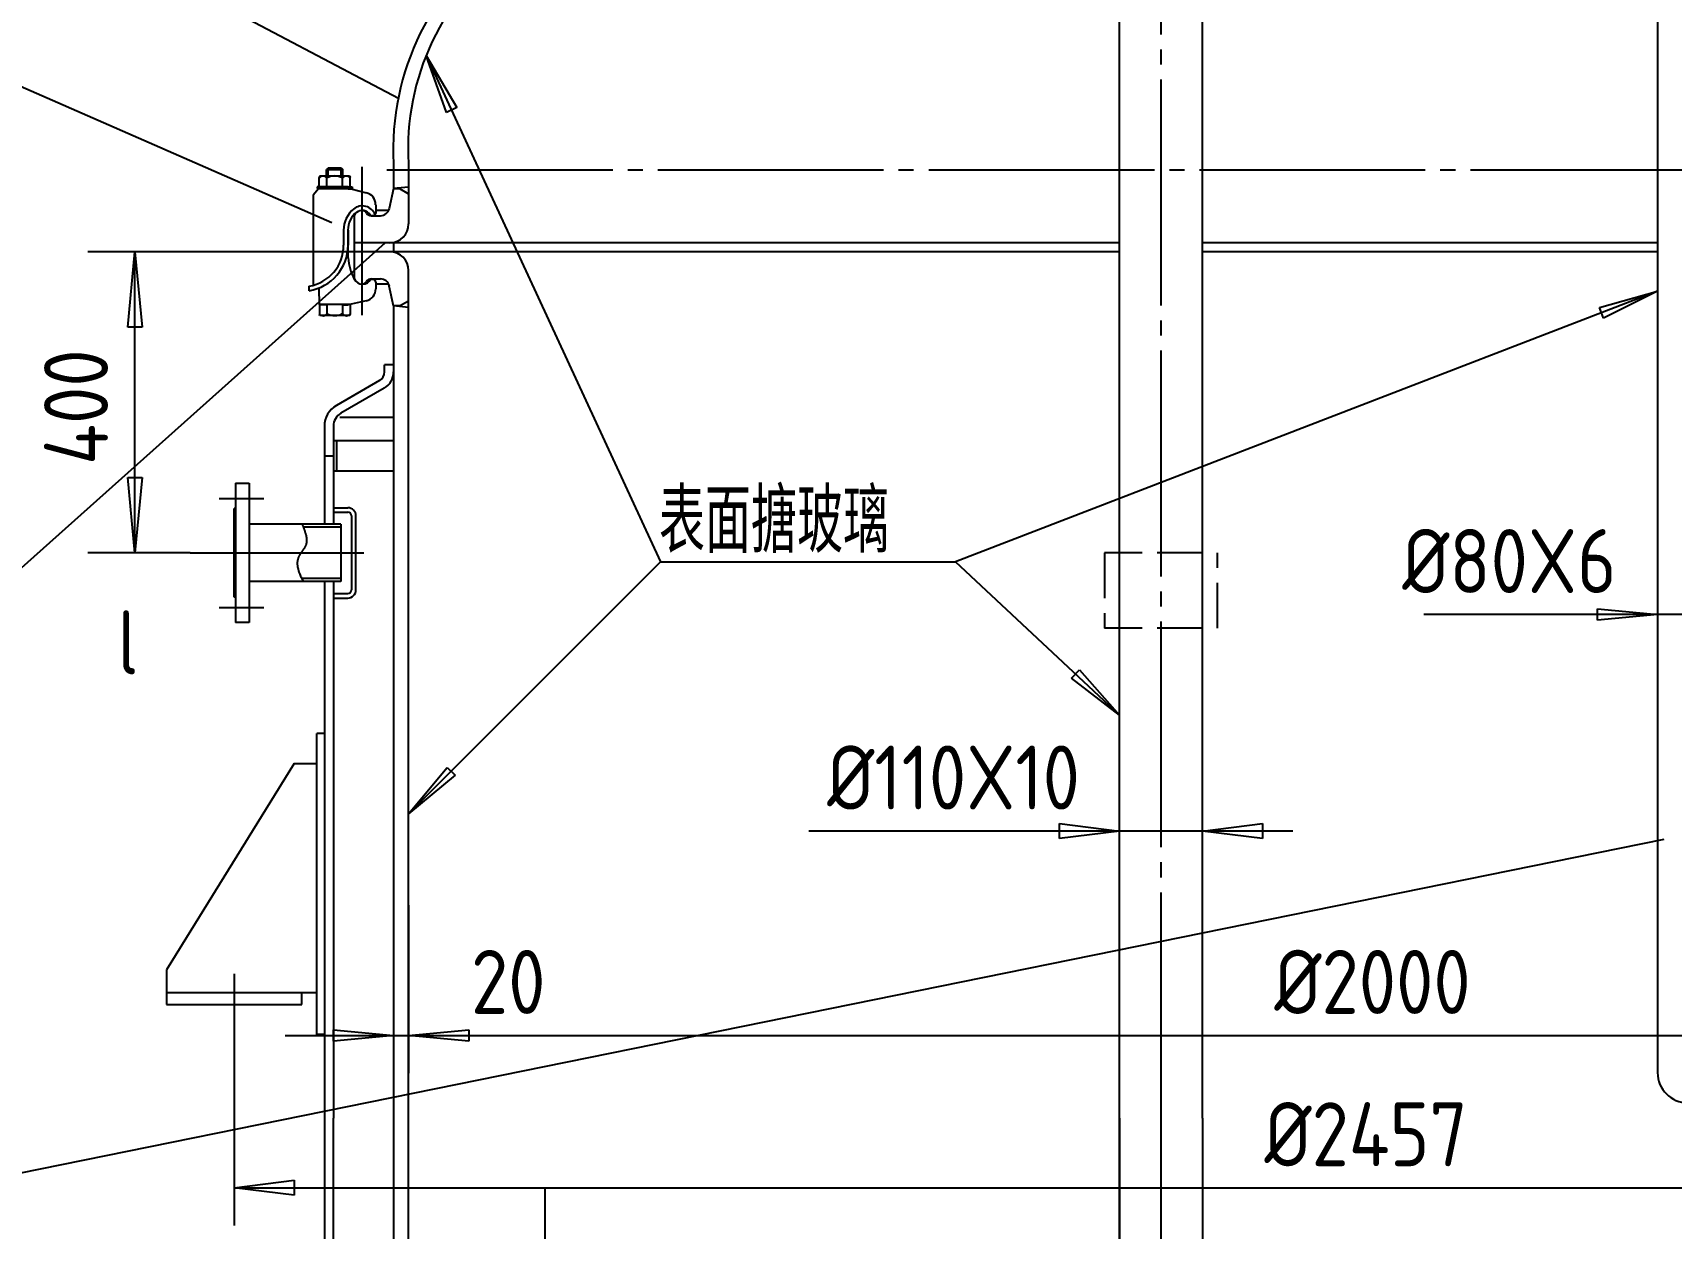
# Model space of a CAD drawing. Extents: x 1363 to 67199, y -3932 to -3338.
# Drawn here: x 1418.8 to 1527.7, y -3564.3 to -3484.9 of the extents above; entities that cross this region are included whole.
import ezdxf

# ---------------------------------------------------------------- set-up
doc = ezdxf.new("R2010")
doc.units = 0
doc.linetypes.add('DASHDOT', pattern=[18, 15, -1, 1, -1])
doc.linetypes.add('DASHED', pattern=[4, 3, -1])
doc.layers.get('0').update_dxf_attribs({"linetype": 'DASHDOT'})
for name, color, linetype in [('1', 7, 'CONTINUOUS'), ('11', 3, 'CONTINUOUS'), ('12', 7, 'CONTINUOUS'), ('14', 3, 'CONTINUOUS'), ('16', 134, 'CONTINUOUS'), ('2', 4, 'CONTINUOUS'), ('3', 7, 'CONTINUOUS'), ('4', 2, 'DASHED'), ('5', 3, 'DASHDOT'), ('8', 3, 'CONTINUOUS')]:
    doc.layers.add(name, color=color, linetype=linetype)
doc.styles.get("Standard").update_dxf_attribs({"font": 'gbenor.shx', "bigfont": 'gbcbig.shx'})

# ---------------------------------------------------------------- blocks, each defined once
blk = doc.blocks.new('Cadt3')
at = {"layer": '2'}
for p, q in [((1436.67, -3517.52), (1436.67, -3517.54, 1)), ((1436.67, -3517.54), (1436.68, -3517.55)), ((1436.68, -3517.55), (1436.69, -3517.57)), ((1436.69, -3517.57), (1436.7, -3517.6)), ((1436.7, -3517.6), (1436.71, -3517.62)), ((1436.71, -3517.62), (1436.72, -3517.65)), ((1436.72, -3517.65), (1436.73, -3517.67)), ((1436.73, -3517.67), (1436.74, -3517.7)), ((1436.74, -3517.7), (1436.75, -3517.73)), ((1436.75, -3517.73), (1436.76, -3517.76)), ((1436.76, -3517.76), (1436.78, -3517.79)), ((1436.78, -3517.79), (1436.79, -3517.82)), ((1436.79, -3517.82), (1436.8, -3517.85)), ((1436.8, -3517.85), (1436.81, -3517.88)), ((1436.81, -3517.88), (1436.82, -3517.91)), ((1436.82, -3517.91), (1436.83, -3517.94)), ((1436.83, -3517.94), (1436.84, -3517.97)), ((1436.84, -3517.97), (1436.85, -3518.01)), ((1436.85, -3518.01), (1436.86, -3518.04)), ((1436.86, -3518.04), (1436.87, -3518.07)), ((1436.87, -3518.07), (1436.88, -3518.1)), ((1436.76, -3519.18), (1436.75, -3519.2)), ((1436.78, -3519.16), (1436.76, -3519.18)), ((1436.79, -3519.14), (1436.78, -3519.16)), ((1436.81, -3519.12), (1436.79, -3519.14)), ((1436.82, -3519.1), (1436.81, -3519.12)), ((1436.83, -3519.07), (1436.82, -3519.1)), ((1436.84, -3519.05), (1436.83, -3519.07)), ((1436.86, -3519.03), (1436.84, -3519.05)), ((1436.87, -3519.01), (1436.86, -3519.03)), ((1436.88, -3518.98), (1436.87, -3519.01)), ((1436.88, -3518.1), (1436.89, -3518.14)), ((1436.89, -3518.96), (1436.88, -3518.98)), ((1436.89, -3518.14), (1436.9, -3518.17)), ((1436.9, -3518.94), (1436.89, -3518.96)), ((1436.9, -3518.17), (1436.91, -3518.2)), ((1436.91, -3518.91), (1436.9, -3518.94)), ((1436.91, -3518.2), (1436.92, -3518.23)), ((1436.92, -3518.89), (1436.91, -3518.91)), ((1436.92, -3518.23), (1436.93, -3518.26)), ((1436.93, -3518.86), (1436.92, -3518.89)), ((1436.93, -3518.26), (1436.93, -3518.3)), ((1436.93, -3518.3), (1436.94, -3518.33)), ((1436.94, -3518.81), (1436.93, -3518.84)), ((1436.93, -3518.84), (1436.93, -3518.86)), ((1436.94, -3518.33), (1436.94, -3518.36)), ((1436.94, -3518.36), (1436.95, -3518.39)), ((1436.95, -3518.76), (1436.94, -3518.79)), ((1436.94, -3518.79), (1436.94, -3518.81)), ((1436.95, -3518.39), (1436.95, -3518.42)), ((1436.95, -3518.42), (1436.96, -3518.45)), ((1436.96, -3518.71), (1436.95, -3518.73)), ((1436.95, -3518.73), (1436.95, -3518.76)), ((1436.96, -3518.45), (1436.96, -3518.48)), ((1436.96, -3518.48), (1436.96, -3518.51)), ((1436.96, -3518.51), (1436.96, -3518.54)), ((1436.96, -3518.54), (1436.96, -3518.57)), ((1436.96, -3518.57), (1436.96, -3518.6)), ((1436.96, -3518.6), (1436.96, -3518.63)), ((1436.96, -3518.63), (1436.96, -3518.65)), ((1436.96, -3518.65), (1436.96, -3518.68)), ((1436.96, -3518.68), (1436.96, -3518.71)), ((1436.36, -3519.99), (1436.35, -3520.02)), ((1436.35, -3520.02), (1436.35, -3520.05)), ((1436.35, -3520.05), (1436.35, -3520.08)), ((1436.35, -3520.08), (1436.35, -3520.11)), ((1436.35, -3520.11), (1436.35, -3520.14)), ((1436.35, -3520.14), (1436.35, -3520.17)), ((1436.35, -3520.17), (1436.35, -3520.21)), ((1436.35, -3520.21), (1436.36, -3520.24)), ((1436.37, -3519.93), (1436.36, -3519.96)), ((1436.36, -3519.96), (1436.36, -3519.99)), ((1436.36, -3520.24), (1436.36, -3520.27)), ((1436.36, -3520.27), (1436.36, -3520.31)), ((1436.38, -3519.87), (1436.37, -3519.9)), ((1436.37, -3519.9), (1436.37, -3519.93)), ((1436.39, -3519.82), (1436.38, -3519.84)), ((1436.38, -3519.84), (1436.38, -3519.87)), ((1436.4, -3519.79), (1436.39, -3519.82)), ((1436.41, -3519.74), (1436.4, -3519.76)), ((1436.4, -3519.76), (1436.4, -3519.79)), ((1436.42, -3519.71), (1436.41, -3519.74)), ((1436.43, -3519.69), (1436.42, -3519.71)), ((1436.44, -3519.66), (1436.43, -3519.69)), ((1436.46, -3519.64), (1436.44, -3519.66)), ((1436.47, -3519.61), (1436.46, -3519.64)), ((1436.48, -3519.59), (1436.47, -3519.61)), ((1436.49, -3519.57), (1436.48, -3519.59)), ((1436.51, -3519.54), (1436.49, -3519.57)), ((1436.52, -3519.52), (1436.51, -3519.54)), ((1436.54, -3519.5), (1436.52, -3519.52)), ((1436.55, -3519.48), (1436.54, -3519.5)), ((1436.56, -3519.46), (1436.55, -3519.48)), ((1436.58, -3519.43), (1436.56, -3519.46)), ((1436.6, -3519.41), (1436.58, -3519.43)), ((1436.61, -3519.39), (1436.6, -3519.41)), ((1436.63, -3519.37), (1436.61, -3519.39)), ((1436.64, -3519.35), (1436.63, -3519.37)), ((1436.66, -3519.33), (1436.64, -3519.35)), ((1436.67, -3519.31), (1436.66, -3519.33)), ((1436.69, -3519.29), (1436.67, -3519.31)), ((1436.7, -3519.27), (1436.69, -3519.29)), ((1436.72, -3519.25), (1436.7, -3519.27)), ((1436.73, -3519.22), (1436.72, -3519.25)), ((1436.75, -3519.2), (1436.73, -3519.22)), ((1436.36, -3520.31), (1436.37, -3520.34)), ((1436.37, -3520.34), (1436.37, -3520.38)), ((1436.37, -3520.38), (1436.38, -3520.41)), ((1436.38, -3520.41), (1436.39, -3520.44)), ((1436.39, -3520.44), (1436.4, -3520.48)), ((1436.4, -3520.48), (1436.4, -3520.51)), ((1436.4, -3520.51), (1436.41, -3520.54)), ((1436.41, -3520.54), (1436.42, -3520.57)), ((1436.42, -3520.57), (1436.43, -3520.6)), ((1436.43, -3520.6), (1436.43, -3520.64)), ((1436.43, -3520.64), (1436.44, -3520.67)), ((1436.44, -3520.67), (1436.46, -3520.7)), ((1436.46, -3520.7), (1436.47, -3520.74)), ((1436.47, -3520.74), (1436.49, -3520.79)), ((1436.49, -3520.79), (1436.51, -3520.84)), ((1436.51, -3520.84), (1436.54, -3520.9)), ((1436.54, -3520.9), (1436.57, -3520.96)), ((1436.57, -3520.96), (1436.6, -3521.03)), ((1436.6, -3521.03), (1436.63, -3521.09)), ((1436.63, -3521.09), (1436.66, -3521.16)), ((1436.66, -3521.16), (1436.69, -3521.22)), ((1436.69, -3521.22), (1436.71, -3521.27)), ((1436.71, -3521.27), (1436.74, -3521.32))]:
    blk.add_line(p, q, dxfattribs=at)
blk = doc.blocks.new('Cadt4')
at = {"layer": '8'}
for p, q in [((1440.15, -3499.42), (1422.43, -3499.42)), ((1425.09, -3504.42), (1425.56, -3499.42)), ((1425.56, -3519.42), (1425.56, -3499.42)), ((1425.56, -3499.42), (1426.03, -3504.42)), ((1426.03, -3504.42), (1425.09, -3504.42)), ((1425.56, -3519.42), (1425.09, -3514.42)), ((1425.09, -3514.42), (1426.03, -3514.42)), ((1426.03, -3514.42), (1425.56, -3519.42)), ((1429.23, -3519.42), (1422.43, -3519.42, 1))]:
    blk.add_line(p, q, dxfattribs=at)
blk = doc.blocks.new('Cadt7')
at = {"layer": '8'}
for p, q in [((1442.75, -3542.83), (1442.75, -3553.98, 1)), ((1443.75, -3542.83), (1443.75, -3553.98)), ((1543.75, -3543.55), (1543.75, -3553.98)), ((1435.55, -3551.48), (1543.75, -3551.48)), ((1438.75, -3551.86), (1438.75, -3551.11)), ((1438.75, -3551.11), (1442.75, -3551.48)), ((1442.75, -3551.48), (1438.75, -3551.86)), ((1443.75, -3551.48), (1447.75, -3551.11)), ((1447.75, -3551.86), (1443.75, -3551.48)), ((1447.75, -3551.11), (1447.75, -3551.86)), ((1539.75, -3551.86), (1539.75, -3551.11)), ((1539.75, -3551.11), (1543.75, -3551.48)), ((1543.75, -3551.48), (1539.75, -3551.86))]:
    blk.add_line(p, q, dxfattribs=at)
blk = doc.blocks.new('Cadt8')
at = {"layer": '8'}
for p, q in [((1444.92, -3486.37), (1460.48, -3520.02, 1)), ((1444.92, -3486.37), (1446.94, -3489.84)), ((1446.26, -3490.16), (1444.92, -3486.37)), ((1446.94, -3489.84), (1446.26, -3490.16)), ((1460.48, -3520.02), (1480.08, -3520.02))]:
    blk.add_line(p, q, dxfattribs=at)
blk = doc.blocks.new('Cadt9')
at = {"layer": '8'}
for p, q in [((1443.75, -3536.76), (1460.48, -3520.02, 1)), ((1443.75, -3536.76), (1446.31, -3533.67)), ((1446.84, -3534.2), (1443.75, -3536.76)), ((1446.31, -3533.67), (1446.84, -3534.2))]:
    blk.add_line(p, q, dxfattribs=at)
blk = doc.blocks.new('Cadt10')
at = {"layer": '8'}
for p, q in [((1526.75, -3502.04), (1480.08, -3520.02, 1)), ((1522.88, -3503.12), (1526.75, -3502.04)), ((1526.75, -3502.04), (1523.15, -3503.82)), ((1523.15, -3503.82), (1522.88, -3503.12))]:
    blk.add_line(p, q, dxfattribs=at)
blk = doc.blocks.new('Cadt11')
at = {"layer": '8'}
for p, q in [((1491, -3530.2), (1480.08, -3520.02, 1)), ((1487.81, -3527.74), (1488.33, -3527.19)), ((1491, -3530.2), (1487.81, -3527.74)), ((1488.33, -3527.19), (1491, -3530.2))]:
    blk.add_line(p, q, dxfattribs=at)
blk = doc.blocks.new('Cadt12')
blk.add_line((1440.65, -3503.63), (1440.65, -3493.78))
at = {"layer": '1'}
for p, q in [((1438.39, -3493.86), (1438.29, -3493.96)), ((1438.29, -3493.96), (1439.38, -3493.96)), ((1438.29, -3494.38), (1438.29, -3493.96)), ((1439.28, -3493.86), (1438.39, -3493.86)), ((1439.28, -3493.86), (1439.38, -3493.96)), ((1439.38, -3494.38), (1439.38, -3493.96)), ((1437.68, -3495.1), (1437.68, -3495.22)), ((1437.93, -3495.11), (1437.68, -3495.11)), ((1437.85, -3494.38), (1437.8, -3494.48)), ((1437.8, -3495.11), (1437.8, -3494.48)), ((1437.8, -3495.11), (1437.8, -3494.48)), ((1437.8, -3495.11), (1439.87, -3495.11)), ((1437.85, -3494.38), (1439.82, -3494.38)), ((1439.74, -3495.11), (1437.93, -3495.11)), ((1438.32, -3495.11), (1438.32, -3494.52)), ((1439.35, -3495.11), (1439.35, -3494.52)), ((1439.74, -3495.11), (1439.99, -3495.11)), ((1439.82, -3494.38), (1439.87, -3494.48)), ((1439.87, -3495.11), (1439.87, -3494.48)), ((1439.87, -3495.11), (1439.87, -3494.48)), ((1439.99, -3495.11), (1439.99, -3495.26)), ((1437.75, -3495.24), (1437.41, -3495.65)), ((1437.41, -3495.65), (1437.41, -3501.64)), ((1437.75, -3495.24), (1437.68, -3495.24)), ((1439.74, -3495.24), (1437.74, -3495.24)), ((1439.74, -3495.24), (1439.99, -3495.24)), ((1439.92, -3495.24), (1440.94, -3495.5)), ((1441.56, -3496.29), (1441.56, -3496.87)), ((1441.26, -3497.01), (1441.42, -3497.01)), ((1439.42, -3497.99), (1439.42, -3498.98)), ((1439.72, -3497.99), (1439.72, -3498.98)), ((1439.73, -3499.82), (1439.72, -3497.99)), ((1437.13, -3502.01), (1437.13, -3501.71)), ((1441.23, -3501.24), (1441.36, -3501.24)), ((1441.57, -3501.44), (1441.57, -3501.87)), ((1437.82, -3502.94), (1437.81, -3501.82)), ((1440.93, -3502.67), (1439.73, -3502.94)), ((1437.82, -3502.93), (1437.82, -3503.59)), ((1439.88, -3502.93), (1437.82, -3502.93)), ((1438.36, -3502.94), (1437.82, -3502.94)), ((1437.85, -3503.66), (1437.82, -3503.59)), ((1439.83, -3503.66), (1437.85, -3503.66)), ((1438.23, -3502.94), (1438.23, -3502.93)), ((1438.32, -3502.93), (1438.32, -3503.52)), ((1438.36, -3502.93), (1438.36, -3502.94)), ((1439.33, -3502.93), (1439.33, -3502.94, 1)), ((1439.33, -3502.94), (1439.73, -3502.94)), ((1439.36, -3502.93), (1439.36, -3503.52)), ((1439.46, -3502.94), (1439.46, -3502.93)), ((1439.83, -3503.66), (1439.88, -3503.56)), ((1439.88, -3503.56), (1439.88, -3502.93))]:
    blk.add_line(p, q, dxfattribs=at)
at = {"layer": '16'}
blk.add_line((1438, -3495.22), (1437.93, -3495.22), dxfattribs=at)
at = {"layer": '2'}
for p, q in [((1438.41, -3494.38), (1438.41, -3493.86)), ((1439.26, -3494.38), (1439.26, -3493.86))]:
    blk.add_line(p, q, dxfattribs=at)
blk = doc.blocks.new('Cadt15')
at = {"layer": '1'}
for p, q in [((1522.12, -3466.48), (1522.12, -3467.48)), ((1522.12, -3466.48), (1535.37, -3466.48)), ((1528.21, -3466.48), (1528.21, -3467.28)), ((1529.29, -3466.48), (1529.29, -3467.28)), ((1535.37, -3466.48), (1535.37, -3467.48)), ((1522.12, -3467.48), (1523.7, -3467.48)), ((1523.7, -3467.38), (1523.7, -3468.28)), ((1523.7, -3467.38), (1526.05, -3467.38)), ((1523.7, -3467.98), (1526, -3467.98)), ((1525, -3467.28), (1532.5, -3467.28)), ((1525, -3467.28), (1525, -3467.38)), ((1525.97, -3467.38), (1531.45, -3467.38)), ((1527.27, -3467.38), (1527.27, -3470.38)), ((1530.22, -3467.38), (1530.22, -3470.38)), ((1531.45, -3467.38), (1533.8, -3467.38)), ((1533.8, -3467.98), (1531.5, -3467.98)), ((1532.5, -3467.28), (1532.5, -3467.38)), ((1533.8, -3467.38), (1533.8, -3468.28)), ((1533.8, -3467.48), (1535.37, -3467.48)), ((1522.12, -3468.88), (1522.12, -3470.58)), ((1522.12, -3468.88), (1523.7, -3468.88)), ((1523.65, -3468.98), (1523.65, -3468.88)), ((1523.65, -3468.98), (1524.6, -3468.98)), ((1523.7, -3468.28), (1523.7, -3468.98)), ((1523.7, -3468.28), (1526.6, -3468.28)), ((1523.7, -3468.98), (1524.62, -3468.98)), ((1524.37, -3468.98), (1524.37, -3470.58)), ((1526.75, -3468.73), (1526.75, -3553.95)), ((1527.05, -3469.23), (1526.75, -3469.06)), ((1527.05, -3472.23), (1527.05, -3468.38)), ((1530.45, -3471.89), (1530.45, -3468.38)), ((1530.45, -3469.23), (1530.75, -3469.06)), ((1530.75, -3468.73), (1530.75, -3553.95)), ((1533.8, -3468.28), (1530.9, -3468.28)), ((1533.8, -3468.28), (1531.27, -3468.28)), ((1533.85, -3468.98), (1532.89, -3468.98)), ((1533.8, -3468.98), (1532.9, -3468.98)), ((1533.12, -3468.98), (1533.12, -3470.58)), ((1533.8, -3468.28), (1533.8, -3468.98)), ((1535.37, -3468.88), (1533.8, -3468.88)), ((1533.85, -3468.98), (1533.85, -3468.88)), ((1535.37, -3468.88), (1535.37, -3470.58)), ((1527.05, -3469.23), (1526.75, -3469.41)), ((1530.45, -3469.23), (1530.75, -3469.41, 1)), ((1522.12, -3470.58), (1524.8, -3470.58)), ((1524.9, -3470.73), (1524.8, -3470.73)), ((1524.9, -3470.73), (1525.5, -3470.38)), ((1524.9, -3470.73), (1525.5, -3471.08)), ((1527.05, -3470.38), (1530.45, -3470.38)), ((1532.6, -3470.73), (1532, -3470.38)), ((1532.6, -3470.73), (1532, -3471.08)), ((1532.7, -3470.73), (1532.6, -3470.73)), ((1535.37, -3470.58), (1532.7, -3470.58))]:
    blk.add_line(p, q, dxfattribs=at)
at = {"layer": '14'}
for p, q in [((1528.07, -3466.48), (1528.07, -3467.28)), ((1529.42, -3466.48), (1529.42, -3467.28))]:
    blk.add_line(p, q, dxfattribs=at)
at = {"layer": '16'}
blk.add_line((1531.56, -3467.38), (1531.45, -3467.38), dxfattribs=at)
at = {"layer": '3'}
for p, q in [((1527.12, -3470.38), (1527.12, -3467.38)), ((1530.37, -3470.38), (1530.37, -3467.38)), ((1526.75, -3472.02), (1526.75, -3472.03)), ((1526.75, -3472.03), (1526.76, -3472.03)), ((1526.76, -3472.03), (1526.77, -3472.04)), ((1526.77, -3472.04), (1526.78, -3472.05)), ((1526.78, -3472.05), (1526.79, -3472.05)), ((1526.79, -3472.05), (1526.8, -3472.06)), ((1526.8, -3472.06), (1526.81, -3472.07)), ((1526.81, -3472.07), (1526.82, -3472.08)), ((1526.82, -3472.08), (1526.83, -3472.09)), ((1526.83, -3472.09), (1526.85, -3472.1)), ((1526.85, -3472.1), (1526.86, -3472.11)), ((1526.86, -3472.11), (1526.87, -3472.12)), ((1526.87, -3472.12), (1526.89, -3472.13)), ((1526.89, -3472.13), (1526.9, -3472.14)), ((1526.9, -3472.14), (1526.92, -3472.15)), ((1526.92, -3472.15), (1526.93, -3472.16)), ((1526.93, -3472.16), (1526.95, -3472.17)), ((1526.95, -3472.17), (1526.97, -3472.18)), ((1526.97, -3472.18), (1526.98, -3472.19)), ((1526.98, -3472.19), (1527, -3472.21)), ((1527, -3472.21), (1527.02, -3472.22)), ((1527.02, -3472.22), (1527.04, -3472.23)), ((1527.04, -3472.23), (1527.06, -3472.24)), ((1527.06, -3472.24), (1527.08, -3472.25)), ((1527.08, -3472.25), (1527.1, -3472.27)), ((1527.1, -3472.27), (1527.12, -3472.28)), ((1527.12, -3472.28), (1527.14, -3472.29)), ((1527.14, -3472.29), (1527.16, -3472.3)), ((1527.16, -3472.3), (1527.18, -3472.31)), ((1527.18, -3472.31), (1527.2, -3472.32)), ((1527.2, -3472.32), (1527.22, -3472.34)), ((1527.22, -3472.34), (1527.24, -3472.35)), ((1527.24, -3472.35), (1527.26, -3472.36)), ((1527.26, -3472.36), (1527.29, -3472.37)), ((1528.31, -3472.37), (1528.33, -3472.36)), ((1528.33, -3472.36), (1528.35, -3472.35)), ((1528.35, -3472.35), (1528.37, -3472.34)), ((1528.37, -3472.34), (1528.39, -3472.33)), ((1528.39, -3472.33), (1528.41, -3472.32)), ((1528.41, -3472.32), (1528.43, -3472.31)), ((1528.43, -3472.31), (1528.45, -3472.3)), ((1528.45, -3472.3), (1528.47, -3472.29)), ((1528.47, -3472.29), (1528.49, -3472.28)), ((1528.49, -3472.28), (1528.51, -3472.27)), ((1528.51, -3472.27), (1528.53, -3472.26)), ((1528.53, -3472.26), (1528.55, -3472.25)), ((1528.55, -3472.25), (1528.57, -3472.24)), ((1528.57, -3472.24), (1528.59, -3472.23)), ((1528.59, -3472.23), (1528.61, -3472.22)), ((1528.61, -3472.22), (1528.63, -3472.2)), ((1528.63, -3472.2), (1528.65, -3472.19)), ((1528.65, -3472.19), (1528.67, -3472.18)), ((1528.67, -3472.18), (1528.69, -3472.17)), ((1528.69, -3472.17), (1528.71, -3472.16)), ((1528.71, -3472.16), (1528.74, -3472.15)), ((1528.74, -3472.15), (1528.76, -3472.13)), ((1528.76, -3472.13), (1528.78, -3472.12)), ((1528.78, -3472.12), (1528.8, -3472.11)), ((1528.8, -3472.11), (1528.82, -3472.1)), ((1528.82, -3472.1), (1528.84, -3472.09)), ((1528.84, -3472.09), (1528.86, -3472.07)), ((1528.86, -3472.07), (1528.88, -3472.06)), ((1528.88, -3472.06), (1528.9, -3472.05)), ((1528.9, -3472.05), (1528.92, -3472.04)), ((1528.92, -3472.04), (1528.94, -3472.03)), ((1528.94, -3472.03), (1528.96, -3472.02)), ((1528.96, -3472.02), (1528.98, -3472)), ((1528.98, -3472), (1529, -3471.99)), ((1529, -3471.99), (1529.02, -3471.98)), ((1529.02, -3471.98), (1529.04, -3471.97)), ((1529.04, -3471.97), (1529.06, -3471.96)), ((1529.06, -3471.96), (1529.08, -3471.95)), ((1529.08, -3471.95), (1529.1, -3471.94)), ((1529.1, -3471.94), (1529.12, -3471.93)), ((1529.12, -3471.93), (1529.14, -3471.91)), ((1529.14, -3471.91), (1529.16, -3471.9)), ((1529.16, -3471.9), (1529.18, -3471.89)), ((1529.18, -3471.89), (1529.2, -3471.88)), ((1529.2, -3471.88), (1529.22, -3471.87)), ((1529.22, -3471.87), (1529.24, -3471.86)), ((1529.24, -3471.86), (1529.26, -3471.85)), ((1529.26, -3471.85), (1529.28, -3471.84)), ((1529.28, -3471.84), (1529.3, -3471.83)), ((1529.3, -3471.83), (1529.32, -3471.83)), ((1529.32, -3471.83), (1529.34, -3471.82)), ((1529.34, -3471.82), (1529.36, -3471.81)), ((1529.36, -3471.81), (1529.38, -3471.8)), ((1529.38, -3471.8), (1529.4, -3471.79)), ((1529.4, -3471.79), (1529.42, -3471.78)), ((1529.42, -3471.78), (1529.44, -3471.78)), ((1529.44, -3471.78), (1529.46, -3471.77)), ((1529.46, -3471.77), (1529.48, -3471.76)), ((1529.48, -3471.76), (1529.51, -3471.76)), ((1529.51, -3471.76), (1529.53, -3471.75)), ((1529.53, -3471.75), (1529.55, -3471.74)), ((1529.55, -3471.74), (1529.57, -3471.74)), ((1529.57, -3471.74), (1529.59, -3471.73)), ((1529.59, -3471.73), (1529.61, -3471.73)), ((1529.61, -3471.73), (1529.63, -3471.73)), ((1529.63, -3471.73), (1529.65, -3471.72)), ((1529.65, -3471.72), (1529.67, -3471.72)), ((1529.67, -3471.72), (1529.69, -3471.72)), ((1529.69, -3471.72), (1529.72, -3471.71)), ((1529.72, -3471.71), (1529.74, -3471.71)), ((1529.74, -3471.71), (1529.76, -3471.71)), ((1529.76, -3471.71), (1529.78, -3471.71)), ((1529.78, -3471.71), (1529.8, -3471.71)), ((1529.8, -3471.71), (1529.82, -3471.71)), ((1529.82, -3471.71), (1529.85, -3471.71)), ((1529.85, -3471.71), (1529.87, -3471.71)), ((1529.87, -3471.71), (1529.89, -3471.71)), ((1529.89, -3471.71), (1529.91, -3471.71)), ((1529.91, -3471.71), (1529.93, -3471.72)), ((1529.93, -3471.72), (1529.95, -3471.72)), ((1529.95, -3471.72), (1529.98, -3471.72)), ((1529.98, -3471.72), (1530, -3471.72)), ((1530, -3471.72), (1530.02, -3471.73)), ((1530.02, -3471.73), (1530.04, -3471.73)), ((1530.04, -3471.73), (1530.06, -3471.74)), ((1530.06, -3471.74), (1530.08, -3471.74)), ((1530.08, -3471.74), (1530.1, -3471.75)), ((1530.1, -3471.75), (1530.12, -3471.75)), ((1530.12, -3471.75), (1530.15, -3471.76)), ((1530.15, -3471.76), (1530.17, -3471.76)), ((1530.17, -3471.76), (1530.19, -3471.77)), ((1530.19, -3471.77), (1530.21, -3471.78)), ((1530.21, -3471.78), (1530.23, -3471.79)), ((1530.23, -3471.79), (1530.25, -3471.79)), ((1530.25, -3471.79), (1530.27, -3471.8)), ((1530.27, -3471.8), (1530.29, -3471.81)), ((1530.29, -3471.81), (1530.31, -3471.82)), ((1530.31, -3471.82), (1530.33, -3471.83)), ((1530.33, -3471.83), (1530.35, -3471.84)), ((1530.35, -3471.84), (1530.37, -3471.85)), ((1530.37, -3471.85), (1530.39, -3471.86)), ((1530.39, -3471.86), (1530.41, -3471.87)), ((1530.41, -3471.87), (1530.44, -3471.88)), ((1530.44, -3471.88), (1530.46, -3471.9)), ((1530.46, -3471.9), (1530.48, -3471.91)), ((1530.48, -3471.91), (1530.5, -3471.92)), ((1530.5, -3471.92), (1530.52, -3471.94)), ((1530.52, -3471.94), (1530.55, -3471.95)), ((1530.55, -3471.95), (1530.57, -3471.97)), ((1530.57, -3471.97), (1530.59, -3471.98)), ((1530.59, -3471.98), (1530.61, -3472)), ((1530.61, -3472), (1530.64, -3472.01)), ((1530.64, -3472.01), (1530.66, -3472.03)), ((1530.66, -3472.03), (1530.68, -3472.04)), ((1530.68, -3472.04), (1530.7, -3472.06)), ((1530.7, -3472.06), (1530.72, -3472.07)), ((1530.72, -3472.07), (1530.73, -3472.08)), ((1530.73, -3472.08), (1530.75, -3472.09)), ((1527.29, -3472.37), (1527.31, -3472.38)), ((1527.31, -3472.38), (1527.33, -3472.39)), ((1527.33, -3472.39), (1527.35, -3472.4)), ((1527.35, -3472.4), (1527.37, -3472.41)), ((1527.37, -3472.41), (1527.4, -3472.42)), ((1527.4, -3472.42), (1527.42, -3472.43)), ((1527.42, -3472.43), (1527.44, -3472.43)), ((1527.44, -3472.43), (1527.46, -3472.44)), ((1527.46, -3472.44), (1527.49, -3472.45)), ((1527.49, -3472.45), (1527.51, -3472.46)), ((1527.51, -3472.46), (1527.53, -3472.46)), ((1527.53, -3472.46), (1527.55, -3472.47)), ((1527.55, -3472.47), (1527.57, -3472.47)), ((1527.57, -3472.47), (1527.6, -3472.48)), ((1527.6, -3472.48), (1527.62, -3472.48)), ((1527.62, -3472.48), (1527.64, -3472.49)), ((1527.64, -3472.49), (1527.66, -3472.49)), ((1527.66, -3472.49), (1527.68, -3472.49)), ((1527.68, -3472.49), (1527.7, -3472.49)), ((1527.7, -3472.49), (1527.73, -3472.49)), ((1527.73, -3472.49), (1527.75, -3472.5)), ((1527.75, -3472.5), (1527.77, -3472.5)), ((1527.77, -3472.5), (1527.79, -3472.5)), ((1527.79, -3472.5), (1527.81, -3472.5)), ((1527.81, -3472.5), (1527.83, -3472.5)), ((1527.83, -3472.5), (1527.85, -3472.49)), ((1527.85, -3472.49), (1527.87, -3472.49)), ((1527.87, -3472.49), (1527.9, -3472.49)), ((1527.9, -3472.49), (1527.92, -3472.49)), ((1527.92, -3472.49), (1527.94, -3472.49)), ((1527.94, -3472.49), (1527.96, -3472.48)), ((1527.96, -3472.48), (1527.98, -3472.48)), ((1527.98, -3472.48), (1528, -3472.47)), ((1528, -3472.47), (1528.02, -3472.47)), ((1528.02, -3472.47), (1528.04, -3472.47)), ((1528.04, -3472.47), (1528.06, -3472.46)), ((1528.06, -3472.46), (1528.08, -3472.45)), ((1528.08, -3472.45), (1528.1, -3472.45)), ((1528.1, -3472.45), (1528.13, -3472.44)), ((1528.13, -3472.44), (1528.15, -3472.44)), ((1528.15, -3472.44), (1528.17, -3472.43)), ((1528.17, -3472.43), (1528.19, -3472.42)), ((1528.19, -3472.42), (1528.21, -3472.41)), ((1528.21, -3472.41), (1528.23, -3472.41)), ((1528.23, -3472.41), (1528.25, -3472.4)), ((1528.25, -3472.4), (1528.27, -3472.39)), ((1528.27, -3472.39), (1528.29, -3472.38)), ((1528.29, -3472.38), (1528.31, -3472.37))]:
    blk.add_line(p, q, dxfattribs=at)
at = {"layer": '5'}
for p, q in [((1528.75, -3465.21), (1528.75, -3561.6)), ((1523.12, -3466.18), (1523.12, -3471.6)), ((1534.37, -3466.08), (1534.37, -3471.6))]:
    blk.add_line(p, q, dxfattribs=at)
blk = doc.blocks.new('Cadt16')
at = {"layer": '8'}
for p, q in [((1504.5, -3463.21), (1587.45, -3463.21, 1)), ((1584.57, -3467.21), (1584.95, -3463.21)), ((1584.95, -3463.21), (1584.95, -3498.82)), ((1584.95, -3463.21), (1585.32, -3467.21)), ((1585.32, -3467.21), (1584.57, -3467.21)), ((1584.95, -3498.82), (1584.57, -3494.82)), ((1584.57, -3494.82), (1585.32, -3494.82)), ((1585.32, -3494.82), (1584.95, -3498.82)), ((1547.33, -3498.82), (1587.45, -3498.82))]:
    blk.add_line(p, q, dxfattribs=at)
blk = doc.blocks.new('Cadt17')
at = {"layer": '8'}
for p, q in [((1536.75, -3523.52), (1511.21, -3523.52, 1)), ((1522.75, -3523.89), (1522.75, -3523.14)), ((1522.75, -3523.14), (1526.75, -3523.52)), ((1526.75, -3523.52), (1522.75, -3523.89)), ((1530.75, -3523.52), (1534.75, -3523.14)), ((1534.75, -3523.89), (1530.75, -3523.52)), ((1534.75, -3523.14), (1534.75, -3523.89))]:
    blk.add_line(p, q, dxfattribs=at)
blk = doc.blocks.new('Cadt19')
at = {"layer": '2'}
for p, q in [((1487, -3538.4), (1487, -3537.4)), ((1487, -3537.4), (1491, -3537.9)), ((1496.5, -3537.9), (1500.5, -3537.4)), ((1500.5, -3537.4), (1500.5, -3538.4)), ((1502.5, -3537.9), (1470.35, -3537.9)), ((1491, -3537.9), (1487, -3538.4, 1)), ((1500.5, -3538.4), (1496.5, -3537.9))]:
    blk.add_line(p, q, dxfattribs=at)
blk = doc.blocks.new('Cadt20')
at = {"layer": '2'}
for p, q in [((1432.15, -3547.75), (1432.15, -3564.1, 1)), ((1432.15, -3561.6), (1436.15, -3561.1)), ((1432.15, -3561.6), (1555.35, -3561.6)), ((1436.15, -3562.1), (1432.15, -3561.6)), ((1436.15, -3561.1), (1436.15, -3562.1))]:
    blk.add_line(p, q, dxfattribs=at)
blk = doc.blocks.new('Cadt27')
for p, q in [((1534.7, -3591.2), (1534.7, -3561.21)), ((1452.8, -3561.7), (1452.8, -3593.62))]:
    blk.add_line(p, q)
at = {"layer": '1'}
for p, q in [((1450, -3593.62), (1450, -3567.27)), ((1450, -3567.27), (1450, -3591.2)), ((1537.5, -3567.27), (1537.5, -3593.62)), ((1496.09, -3611.22), (1491.63, -3611.22, 1))]:
    blk.add_line(p, q, dxfattribs=at)

msp = doc.modelspace()

# ---------------------------------------------------------------- linework, layer by layer
for p, q in [((1493.75, -3556.98), (1493.75, -3378.28)), ((1442.31, -3493.97), (1547.9, -3493.97)), ((1431.15, -3515.8), (1434.13, -3515.8)), ((1429.23, -3519.42), (1440.76, -3519.42)), ((1431.15, -3523.05), (1434.13, -3523.05)), ((1432.15, -3547.39), (1432.15, -3550.62)), ((1493.75, -3641.3), (1493.75, -3556.98))]:
    msp.add_line(p, q)
at = {"layer": '1'}
for p, q in [((1491, -3528.6), (1491, -3463.43, 6.28)), ((1496.5, -3556.98), (1496.5, -3463.43)), ((1491, -3556.98), (1491, -3463.71)), ((1442.75, -3493.55), (1442.75, -3495.22)), ((1443.75, -3493.55), (1443.75, -3495.22)), ((1442.75, -3495.22), (1442.46, -3496.55, 6.28)), ((1443.75, -3495.12), (1442.75, -3495.22)), ((1443.15, -3495.22), (1442.75, -3495.22, 6.28)), ((1442.75, -3495.22), (1443.15, -3495.22)), ((1443.15, -3495.22), (1443.75, -3495.57)), ((1443.75, -3495.12), (1443.75, -3497.57)), ((1440.15, -3497.02), (1440.24, -3496.85)), ((1440.15, -3501.22), (1440.15, -3497.02)), ((1441.25, -3497.02), (1441.88, -3497.02, 6.28)), ((1442.38, -3496.67), (1441.56, -3496.67)), ((1491, -3498.82), (1440.15, -3498.82)), ((1491, -3499.42), (1440.15, -3499.42, 6.28)), ((1442.75, -3498.8), (1442.75, -3499.42)), ((1526.75, -3498.82), (1496.5, -3498.82)), ((1526.75, -3499.42), (1496.5, -3499.42)), ((1443.75, -3556.98), (1443.75, -3500.67)), ((1440.15, -3501.22), (1440.24, -3501.39)), ((1440.65, -3501.57), (1440.61, -3501.57, 6.28)), ((1441.25, -3501.22), (1441.88, -3501.22, 6.28)), ((1442.35, -3501.57), (1441.57, -3501.57)), ((1442.75, -3503.02), (1442.46, -3501.7)), ((1443.15, -3503.02), (1443.75, -3502.67)), ((1443.15, -3503.02), (1442.75, -3503.02, 6.28)), ((1443.75, -3503.12), (1442.75, -3503.02)), ((1442.75, -3503.02), (1442.75, -3556.98)), ((1442.15, -3507.4), (1442.15, -3506.92, 6.28)), ((1442.75, -3506.92), (1442.15, -3506.92)), ((1441.82, -3507.97), (1438.95, -3509.63)), ((1442.75, -3507.42), (1442.75, -3507.42)), ((1442.12, -3508.49), (1439.25, -3510.15)), ((1442.75, -3510.42), (1439.17, -3510.42)), ((1438.15, -3511.01), (1438.15, -3517.52)), ((1438.75, -3511.01), (1438.75, -3517.52)), ((1442.75, -3511.97), (1438.75, -3511.97)), ((1438.95, -3511.97), (1438.95, -3513.97)), ((1438.15, -3512.97), (1438.75, -3512.97)), ((1432.25, -3514.8), (1432.25, -3524.05)), ((1432.25, -3514.8), (1433.15, -3514.8)), ((1433.15, -3514.8), (1433.15, -3524.05)), ((1438.75, -3513.97), (1442.75, -3513.97)), ((1432.15, -3522.37), (1432.15, -3516.47)), ((1432.25, -3516.47), (1432.15, -3516.47)), ((1438.75, -3516.42), (1439.7, -3516.42)), ((1438.75, -3516.72), (1439.7, -3516.72)), ((1439.95, -3516.97), (1439.95, -3521.87, 6.28)), ((1440.25, -3521.87), (1440.25, -3516.97)), ((1439.25, -3517.52), (1433.15, -3517.52)), ((1439.25, -3517.72), (1436.75, -3517.72)), ((1439.25, -3517.52), (1439.25, -3521.32)), ((1439.25, -3521.32), (1433.15, -3521.32)), ((1439.25, -3521.12), (1436.64, -3521.12)), ((1438.15, -3521.32), (1438.15, -3556.98)), ((1438.75, -3521.32), (1438.75, -3556.98)), ((1432.25, -3522.37), (1432.15, -3522.37)), ((1438.75, -3522.12), (1439.7, -3522.12, 6.28)), ((1438.75, -3522.42), (1439.7, -3522.42, 6.28)), ((1433.15, -3524.05), (1432.25, -3524.05)), ((1438.15, -3531.42), (1437.65, -3531.42)), ((1437.65, -3551.42), (1437.65, -3531.42)), ((1436.15, -3533.42), (1427.65, -3547.12)), ((1436.15, -3533.42), (1437.65, -3533.42)), ((1491, -3556.98), (1491, -3536.57)), ((1427.65, -3547.12), (1427.65, -3549.42)), ((1427.65, -3548.62), (1437.65, -3548.62)), ((1427.65, -3549.42), (1436.65, -3549.42)), ((1436.65, -3549.42), (1436.65, -3548.62)), ((1438.15, -3551.42), (1437.65, -3551.42)), ((1438.15, -3556.98), (1438.15, -3604.75)), ((1438.75, -3604.75), (1438.75, -3556.98)), ((1442.75, -3556.98), (1442.75, -3600.67)), ((1443.75, -3600.67), (1443.75, -3556.98)), ((1491, -3576.17), (1491, -3556.98)), ((1491, -3556.98), (1491, -3609.72)), ((1496.5, -3556.98), (1496.5, -3609.72))]:
    msp.add_line(p, q, dxfattribs=at)
for centre, radius, start, end in [((1460.39, -3492.67), 17.67, 124.9092, 182.8543), ((1460.38, -3492.59), 16.67, 125.9362, 183.3083), ((1438.06, -3494.7), 0.315, 34.6147, 145.3853), ((1438.83, -3495.44), 1.06, 60.5915, 119.4085), ((1439.61, -3494.7), 0.315, 34.6147, 145.3853), ((1440.74, -3496.29), 0.817, 0, 75.9638), ((1441.24, -3497.99), 1.82, 128.377, 180), ((1441.24, -3497.99), 1.53, 128.377, 180), ((1440.67, -3497.28), 0.909, 20.5268, 129.9796), ((1440.55, -3497.02), 0.35, 148.6534, 150), ((1440.67, -3497.28), 0.612, 30, 129.9796), ((1440.65, -3497.02), 0.35, 30, 90), ((1441.25, -3496.67), 0.35, 210, 270), ((1441.26, -3496.94), 0.0681, 210, 270), ((1441.42, -3496.87), 0.136, 270, 360), ((1441.88, -3496.42), 0.6, 270, 348), ((1442.5, -3497.57), 1.25, 270, 360), ((1436.66, -3498.98), 3.06, 278.949, 360), ((1436.66, -3498.98), 2.77, 279.9163, 360), ((1442.5, -3500.67), 1.25, 0, 90), ((1443.61, -3499.48), 3.9, 184.9908, 206.8948), ((1440.68, -3500.96), 0.612, 206.8948, 333.6122), ((1440.65, -3501.22), 0.35, 270, 330), ((1441.25, -3501.57), 0.35, 90, 150), ((1441.36, -3501.44), 0.204, 0, 90), ((1441.88, -3501.82), 0.6, 12, 90), ((1440.75, -3501.87), 0.817, 282.5288, 360), ((1438.07, -3503.35), 0.315, 219.3839, 325.3853), ((1438.84, -3502.6), 1.06, 240.5915, 299.4085), ((1439.62, -3503.35), 0.315, 214.6147, 325.3853), ((1441.5, -3507.4), 0.65, 300, 360), ((1441.5, -3507.4), 1.25, 300, 360), ((1439.75, -3511.01), 1.6, 120, 180), ((1439.75, -3511.01), 1, 120, 180), ((1439.7, -3516.97), 0.55, 0, 90), ((1439.7, -3516.97), 0.25, 0, 90), ((1439.7, -3521.87), 0.25, 270, 360), ((1439.7, -3521.87), 0.55, 270, 360), ((1528.75, -3553.95), 2, 180, 270)]:
    msp.add_arc(centre, radius, start, end, dxfattribs=at)
at = {"layer": '2'}
for p, q in [((1410.81, -3472.19), (1443.07, -3489.21)), ((1410.81, -3485.29), (1438.65, -3497.47)), ((1410.81, -3526.83), (1442.18, -3498.82)), ((1410.81, -3562.07), (1527.19, -3538.45))]:
    msp.add_line(p, q, dxfattribs=at)
at = {"layer": '4'}
for p, q in [((1496.5, -3519.42), (1490, -3519.42)), ((1490, -3519.42), (1490, -3524.42)), ((1497.5, -3524.42), (1497.5, -3519.42)), ((1496.5, -3524.42), (1490, -3524.42))]:
    msp.add_line(p, q, dxfattribs=at)

# ---------------------------------------------------------------- block references
for name in ['Cadt16', 'Cadt15', 'Cadt8', 'Cadt12', 'Cadt4', 'Cadt10', 'Cadt3', 'Cadt9', 'Cadt11', 'Cadt17', 'Cadt19', 'Cadt7', 'Cadt20', 'Cadt27']:
    msp.add_blockref(name, (0, 0))

# ---------------------------------------------------------------- texts
at = {"layer": '11', "char_height": 4.25, "width": 65536, "attachment_point": 7}
for s, insert in [('表面搪玻璃', (1460.38, -3519.42)), ('l', (1424.39, -3527.49))]:
    msp.add_mtext(s, dxfattribs=dict(at, insert=insert))
at = {"layer": '12', "insert": (1423.77, -3513.58), "char_height": 4.25, "width": 65536, "attachment_point": 7, "rotation": 90}
msp.add_mtext('400', dxfattribs=at)
at = {"layer": '12', "char_height": 4.25, "width": 65536, "attachment_point": 7}
for s, insert in [('%%c80X6', (1509.78, -3522.09)), ('20', (1447.89, -3550.05)), ('%%c2000', (1501.28, -3550.05))]:
    msp.add_mtext(s, dxfattribs=dict(at, insert=insert))
at = {"layer": '2', "char_height": 4.25, "width": 65536, "attachment_point": 7}
for s, insert in [('%%c110X10', (1471.56, -3536.47)), ('%%c2457', (1500.62, -3560.17))]:
    msp.add_mtext(s, dxfattribs=dict(at, insert=insert))

doc.saveas('drawing.dxf')
